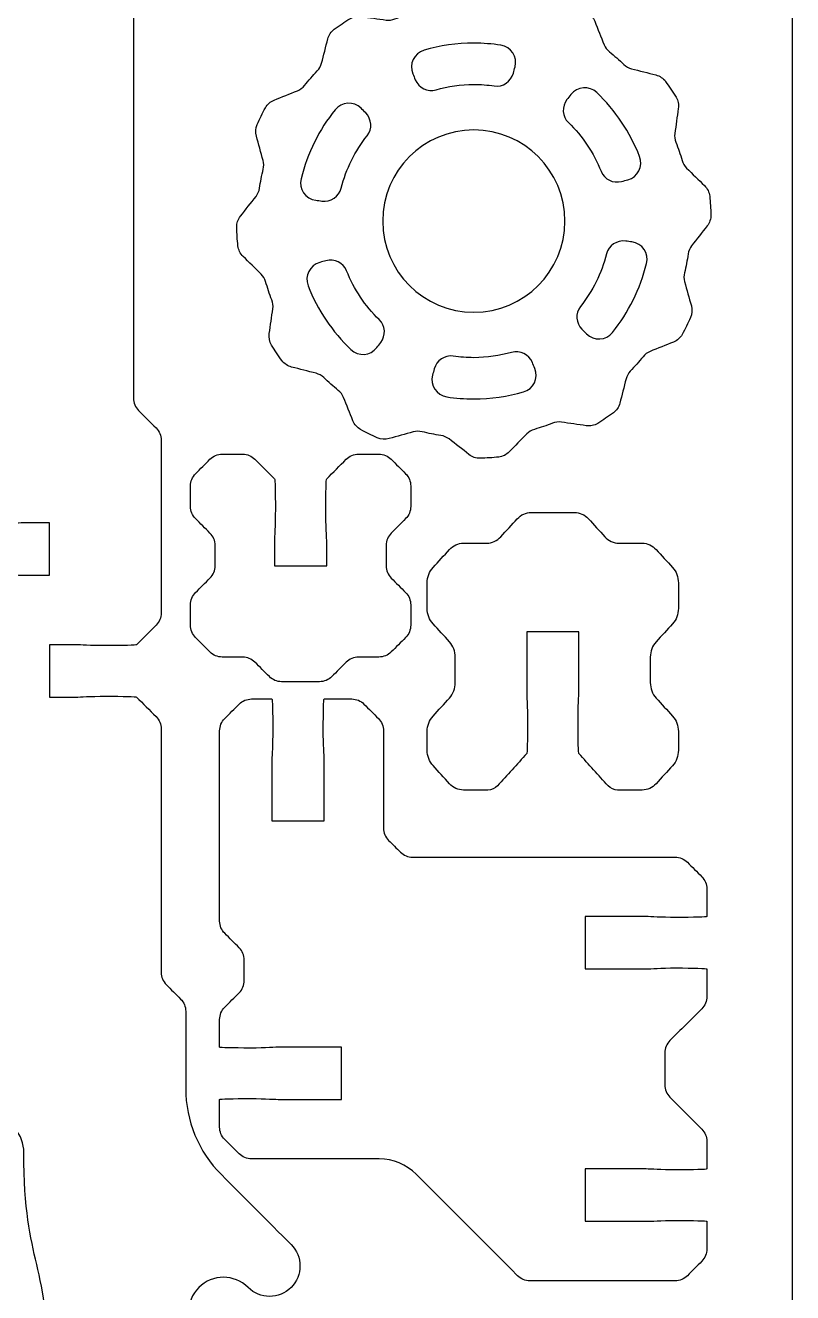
# Model space of a CAD drawing. Extents: x 0 to 265, y 230 to 450.
# Drawn here: x 220.9 to 265, y 284.6 to 357.4 of the extents above; entities that cross this region are included whole.
import ezdxf

# ---------------------------------------------------------------- set-up
doc = ezdxf.new("R2010")
doc.units = 0
doc.header["$MEASUREMENT"] = 0
doc.layers.add('DEFAULT', color=18, linetype='CONTINUOUS')

msp = doc.modelspace()

# ---------------------------------------------------------------- linework, layer by layer
at = {"layer": 'DEFAULT', "color": 1}
for points, knots in [([(253, 230), (217.667, 230), (182.333, 230), (147, 230), (140.373, 230), (135, 235.372), (135, 242), (135, 307.333), (135, 372.667), (135, 438), (135, 444.628), (140.373, 450), (147, 450), (182.333, 450), (217.667, 450), (253, 450), (259.627, 450), (265, 444.628), (265, 438), (265, 372.667), (265, 307.333), (265, 242), (265, 235.372), (259.627, 230), (253, 230)], [0, 0, 0, 0, 300.472, 300.472, 300.472, 301.472, 301.472, 301.472, 857.062, 857.062, 857.062, 858.062, 858.062, 858.062, 1158.534, 1158.534, 1158.534, 1159.534, 1159.534, 1159.534, 1715.124, 1715.124, 1715.124, 1716.124, 1716.124, 1716.124, 1716.124]), ([(223.724, 368.211), (223.723, 373.499), (223.722, 378.788), (223.721, 384.076), (223.721, 384.341), (223.616, 384.595), (223.428, 384.783), (223.054, 385.157), (222.68, 385.531), (222.306, 385.905), (222.306, 385.936), (221.523, 385.954), (220.56, 385.95), (219.594, 385.954), (219.146, 385.905), (218.807, 385.905), (218.308, 385.905), (217.81, 385.905), (217.311, 385.905), (217.31, 386.905), (217.309, 387.906), (217.308, 388.907), (217.808, 388.907), (218.309, 388.907), (218.81, 388.907), (219.146, 388.907), (219.594, 388.857), (220.56, 388.854), (221.52, 388.857), (222.299, 388.879), (222.31, 388.907), (222.31, 391.909), (234.216, 402.365), (234.216, 408.729), (234.216, 408.754), (233.433, 408.779), (232.463, 408.779), (231.496, 408.779), (231.048, 408.729), (230.717, 408.729), (229.549, 408.729), (228.381, 408.729), (227.214, 408.729), (227.214, 409.73), (227.214, 410.731), (227.214, 411.731), (228.38, 411.731), (229.547, 411.731), (230.713, 411.731), (231.048, 411.731), (231.496, 411.682), (232.463, 411.682), (233.429, 411.682), (234.209, 411.7), (234.216, 411.731), (234.216, 413.23), (234.216, 414.728), (234.216, 416.226), (234.216, 416.258), (233.433, 416.275), (232.466, 416.279), (231.496, 416.279), (231.048, 416.229), (230.713, 416.229), (229.547, 416.229), (228.38, 416.229), (227.214, 416.229), (227.215, 417.23), (227.216, 418.231), (227.217, 419.232), (228.382, 419.232), (229.548, 419.232), (230.713, 419.232), (231.052, 419.232), (231.496, 419.182), (232.463, 419.179), (233.426, 419.182), (234.206, 419.203), (234.213, 419.232), (234.213, 420.197), (234.213, 421.162), (234.213, 422.128), (234.213, 422.396), (234.107, 422.65), (233.92, 422.837), (233.884, 422.873), (233.849, 422.908), (233.813, 422.944), (233.626, 423.131), (233.373, 423.236), (233.108, 423.236), (229.179, 423.236), (225.249, 423.236), (221.319, 423.236), (221.052, 423.236), (220.797, 423.13), (220.608, 422.941), (220.573, 422.907), (220.539, 422.872), (220.504, 422.837), (220.316, 422.649), (220.21, 422.396), (220.211, 422.131), (220.214, 420.228), (220.214, 412.377), (220.211, 411.728), (220.214, 405.942), (210.693, 396.234), (210.693, 387.404), (210.693, 381.324), (210.693, 375.245), (210.693, 369.165), (210.693, 366.603), (211.644, 364.096), (213.473, 362.302), (215.009, 360.794), (215.879, 358.734), (215.878, 356.582), (215.877, 347.939), (215.876, 339.297), (215.875, 330.654), (215.875, 330.389), (215.981, 330.134), (216.168, 329.947), (216.542, 329.573), (216.916, 329.199), (217.29, 328.825), (217.29, 328.8), (218.077, 328.772), (219.04, 328.772), (220.006, 328.772), (220.458, 328.829), (220.793, 328.822), (221.292, 328.822), (221.79, 328.822), (222.289, 328.822), (222.289, 327.822), (222.289, 326.823), (222.289, 325.823), (221.79, 325.823), (221.292, 325.823), (220.793, 325.823), (220.454, 325.827), (220.01, 325.872), (219.04, 325.872), (218.077, 325.872), (217.3, 325.851), (217.293, 325.823), (216.919, 325.449), (216.546, 325.075), (216.172, 324.701), (215.984, 324.514), (215.879, 324.26), (215.879, 323.994), (215.878, 320.687), (215.876, 317.381), (215.875, 314.074), (215.875, 313.808), (215.981, 313.554), (216.168, 313.366), (216.445, 313.09), (216.721, 312.814), (216.997, 312.537), (217.185, 312.35), (217.29, 312.096), (217.29, 311.83), (217.29, 310.968), (217.29, 310.105), (217.29, 309.242), (217.29, 300.896), (213.321, 299.054), (213.318, 292.729), (213.318, 290.252), (214.933, 288.009), (217.226, 287.466), (218.038, 287.271), (218.877, 287.779), (219.174, 288.591), (219.509, 289.505), (219.04, 290.521), (218.126, 290.856), (217.364, 291.134), (216.817, 291.868), (216.817, 292.729), (216.817, 293.918), (217.856, 294.866), (219.076, 294.713), (220.084, 294.586), (220.816, 293.676), (220.818, 292.659), (220.828, 285.989), (222.285, 286.671), (222.285, 279.242), (222.285, 278.879), (222.285, 278.516), (222.285, 278.152), (222.285, 277.355), (221.971, 276.593), (221.407, 276.032), (220.16, 274.784), (218.914, 273.537), (217.667, 272.289), (217.48, 272.102), (217.375, 271.848), (217.375, 271.58), (217.375, 271.531), (217.375, 271.481), (217.375, 271.432), (217.375, 271.168), (217.48, 270.914), (217.666, 270.727), (218.35, 270.044), (219.033, 269.36), (219.717, 268.677), (219.763, 268.677), (220.32, 269.206), (220.991, 269.869), (221.671, 270.557), (221.957, 270.906), (222.19, 271.142), (222.544, 271.496), (222.898, 271.85), (223.252, 272.204), (223.96, 271.496), (224.668, 270.789), (225.376, 270.081), (225.022, 269.728), (224.668, 269.375), (224.314, 269.022), (224.077, 268.782), (223.725, 268.5), (223.044, 267.816), (222.377, 267.153), (221.844, 266.588), (221.844, 266.546), (222.362, 266.028), (222.879, 265.511), (223.396, 264.994), (223.584, 264.806), (223.838, 264.701), (224.103, 264.701), (224.154, 264.701), (224.204, 264.701), (224.254, 264.701), (224.518, 264.701), (224.772, 264.806), (224.959, 264.993), (226.817, 266.852), (228.675, 268.712), (230.533, 270.571), (231.655, 271.696), (232.286, 273.22), (232.286, 274.811), (232.286, 275.288), (232.286, 275.764), (232.286, 276.24), (232.216, 276.268), (231.461, 276.29), (230.537, 276.29), (229.57, 276.29), (229.122, 276.237), (228.787, 276.24), (228.287, 276.24), (227.787, 276.24), (227.288, 276.24), (227.289, 277.24), (227.29, 278.239), (227.291, 279.239), (227.79, 279.24), (228.288, 279.241), (228.787, 279.242), (229.122, 279.239), (229.57, 279.193), (230.537, 279.193), (231.503, 279.193), (232.279, 279.211), (232.286, 279.242), (232.286, 280.812), (231.616, 281.338), (230.872, 282.082), (230.096, 282.865), (230.092, 284.128), (230.872, 284.908), (231.651, 285.695), (232.918, 285.695), (233.701, 284.911), (234.386, 284.227), (235.493, 284.231), (236.174, 284.908), (236.858, 285.596), (236.858, 286.7), (236.174, 287.384), (234.839, 288.72), (233.504, 290.056), (232.169, 291.392), (230.857, 292.704), (230.12, 294.484), (230.12, 296.34), (230.12, 297.817), (230.12, 299.294), (230.12, 300.771), (230.12, 301.036), (230.015, 301.291), (229.828, 301.478), (229.551, 301.754), (229.275, 302.031), (228.999, 302.307), (228.811, 302.494), (228.706, 302.749), (228.706, 303.014), (228.706, 307.674), (228.706, 312.335), (228.706, 316.995), (228.706, 317.26), (228.6, 317.515), (228.413, 317.702), (228.039, 318.076), (227.665, 318.45), (227.291, 318.824), (227.291, 318.849), (226.508, 318.873), (225.538, 318.873), (224.571, 318.873), (224.123, 318.82), (223.792, 318.82), (223.291, 318.822), (222.79, 318.823), (222.289, 318.824), (222.29, 319.825), (222.291, 320.825), (222.292, 321.826), (222.791, 321.826), (223.289, 321.826), (223.788, 321.826), (224.123, 321.823), (224.571, 321.777), (225.538, 321.777), (226.504, 321.777), (227.284, 321.794), (227.291, 321.826), (227.665, 322.2), (228.039, 322.574), (228.413, 322.948), (228.6, 323.135), (228.706, 323.39), (228.706, 323.655), (228.706, 326.962), (228.706, 330.268), (228.706, 333.575), (228.706, 333.84), (228.6, 334.095), (228.413, 334.282), (228.08, 334.615), (227.747, 334.948), (227.415, 335.28), (227.227, 335.468), (227.122, 335.722), (227.122, 335.987), (227.122, 343.965), (227.122, 351.942), (227.122, 359.92), (227.122, 361.473), (226.554, 362.998), (225.448, 364.089), (224.345, 365.177), (223.725, 366.662), (223.724, 368.211)], [0, 0, 0, 0, 44.971001, 44.971001, 44.971001, 45.971001, 45.971001, 45.971001, 50.4682, 50.4682, 50.4682, 51.4682, 51.4682, 51.4682, 52.4682, 52.4682, 52.4682, 56.7082, 56.7082, 56.7082, 65.218206, 65.218206, 65.218206, 69.478206, 69.478206, 69.478206, 70.478206, 70.478206, 70.478206, 71.478206, 71.478206, 71.478206, 72.478206, 72.478206, 72.478206, 73.478206, 73.478206, 73.478206, 74.478206, 74.478206, 74.478206, 84.408206, 84.408206, 84.408206, 92.918206, 92.918206, 92.918206, 102.838206, 102.838206, 102.838206, 103.838206, 103.838206, 103.838206, 104.838206, 104.838206, 104.838206, 117.578206, 117.578206, 117.578206, 118.578206, 118.578206, 118.578206, 119.578206, 119.578206, 119.578206, 129.498206, 129.498206, 129.498206, 138.008212, 138.008212, 138.008212, 147.918212, 147.918212, 147.918212, 148.918212, 148.918212, 148.918212, 149.918212, 149.918212, 149.918212, 158.128212, 158.128212, 158.128212, 159.128212, 159.128212, 159.128212, 159.556718, 159.556718, 159.556718, 160.556718, 160.556718, 160.556718, 193.976718, 193.976718, 193.976718, 194.976718, 194.976718, 194.976718, 195.395326, 195.395326, 195.395326, 196.395326, 196.395326, 196.395326, 197.395326, 197.395326, 197.395326, 198.395326, 198.395326, 198.395326, 250.096326, 250.096326, 250.096326, 251.096326, 251.096326, 251.096326, 252.096326, 252.096326, 252.096326, 325.592326, 325.592326, 325.592326, 326.592326, 326.592326, 326.592326, 331.089525, 331.089525, 331.089525, 332.089525, 332.089525, 332.089525, 333.089525, 333.089525, 333.089525, 337.329525, 337.329525, 337.329525, 345.829525, 345.829525, 345.829525, 350.069525, 350.069525, 350.069525, 351.069525, 351.069525, 351.069525, 352.069525, 352.069525, 352.069525, 356.566725, 356.566725, 356.566725, 357.566725, 357.566725, 357.566725, 385.687726, 385.687726, 385.687726, 386.687726, 386.687726, 386.687726, 390.010421, 390.010421, 390.010421, 391.010421, 391.010421, 391.010421, 398.346421, 398.346421, 398.346421, 399.356421, 399.356421, 399.356421, 400.356421, 400.356421, 400.356421, 401.356421, 401.356421, 401.356421, 402.356421, 402.356421, 402.356421, 403.356421, 403.356421, 403.356421, 404.356421, 404.356421, 404.356421, 405.356421, 405.356421, 405.356421, 406.356421, 406.356421, 406.356421, 409.446421, 409.446421, 409.446421, 410.446421, 410.446421, 410.446421, 425.444158, 425.444158, 425.444158, 426.444158, 426.444158, 426.444158, 426.864158, 426.864158, 426.864158, 427.864158, 427.864158, 427.864158, 436.084981, 436.084981, 436.084981, 437.084981, 437.084981, 437.084981, 438.084981, 438.084981, 438.084981, 442.341764, 442.341764, 442.341764, 450.85533, 450.85533, 450.85533, 455.105047, 455.105047, 455.105047, 456.105047, 456.105047, 456.105047, 457.105047, 457.105047, 457.105047, 463.327587, 463.327587, 463.327587, 464.327587, 464.327587, 464.327587, 464.753587, 464.753587, 464.753587, 465.753587, 465.753587, 465.753587, 488.108062, 488.108062, 488.108062, 489.108062, 489.108062, 489.108062, 493.158062, 493.158062, 493.158062, 494.158062, 494.158062, 494.158062, 495.158062, 495.158062, 495.158062, 499.408062, 499.408062, 499.408062, 507.908068, 507.908068, 507.908068, 512.148079, 512.148079, 512.148079, 513.148079, 513.148079, 513.148079, 514.148079, 514.148079, 514.148079, 515.148079, 515.148079, 515.148079, 516.148079, 516.148079, 516.148079, 517.148079, 517.148079, 517.148079, 518.148079, 518.148079, 518.148079, 519.148079, 519.148079, 519.148079, 535.207182, 535.207182, 535.207182, 536.207182, 536.207182, 536.207182, 548.767182, 548.767182, 548.767182, 549.767182, 549.767182, 549.767182, 553.090584, 553.090584, 553.090584, 554.090584, 554.090584, 554.090584, 593.722584, 593.722584, 593.722584, 594.722584, 594.722584, 594.722584, 599.219783, 599.219783, 599.219783, 600.219783, 600.219783, 600.219783, 601.219783, 601.219783, 601.219783, 605.479795, 605.479795, 605.479795, 613.989801, 613.989801, 613.989801, 618.229801, 618.229801, 618.229801, 619.229801, 619.229801, 619.229801, 620.229801, 620.229801, 620.229801, 624.725586, 624.725586, 624.725586, 625.725586, 625.725586, 625.725586, 653.843586, 653.843586, 653.843586, 654.843586, 654.843586, 654.843586, 658.845103, 658.845103, 658.845103, 659.845103, 659.845103, 659.845103, 727.686103, 727.686103, 727.686103, 728.686103, 728.686103, 728.686103, 729.686103, 729.686103, 729.686103, 729.686103]), ([(259.194, 344.747), (259.491, 345.125), (259.788, 345.503), (260.085, 345.882), (260.228, 346.064), (260.307, 346.29), (260.301, 346.522), (260.292, 346.883), (260.269, 347.241), (260.232, 347.593), (260.208, 347.824), (260.099, 348.037), (259.934, 348.198), (259.59, 348.534), (259.247, 348.869), (258.903, 349.204), (258.78, 349.324), (258.692, 349.476), (258.644, 349.641), (258.541, 349.997), (258.422, 350.347), (258.287, 350.69), (258.225, 350.85), (258.202, 351.022), (258.226, 351.192), (258.294, 351.67), (258.361, 352.148), (258.429, 352.625), (258.461, 352.854), (258.417, 353.089), (258.296, 353.286), (258.108, 353.592), (257.909, 353.891), (257.699, 354.18), (257.562, 354.368), (257.361, 354.499), (257.136, 354.556), (256.671, 354.674), (256.207, 354.793), (255.742, 354.911), (255.575, 354.953), (255.424, 355.04), (255.299, 355.159), (255.033, 355.414), (254.756, 355.656), (254.469, 355.886), (254.335, 355.994), (254.229, 356.132), (254.166, 356.29), (253.984, 356.741), (253.803, 357.191), (253.622, 357.641), (253.537, 357.852), (253.384, 358.031), (253.185, 358.141), (252.871, 358.312), (252.55, 358.47), (252.222, 358.617), (252.013, 358.71), (251.775, 358.723), (251.554, 358.661), (251.09, 358.532), (250.626, 358.402), (250.163, 358.272), (249.995, 358.225), (249.819, 358.225), (249.649, 358.267), (249.295, 358.354), (248.931, 358.425), (248.565, 358.48), (248.392, 358.506), (248.229, 358.574), (248.091, 358.683), (247.714, 358.979), (247.337, 359.276), (246.96, 359.573), (246.778, 359.716), (246.551, 359.796), (246.319, 359.79), (245.96, 359.781), (245.603, 359.757), (245.251, 359.72), (245.021, 359.696), (244.809, 359.588), (244.647, 359.423), (244.309, 359.078), (243.972, 358.733), (243.634, 358.388), (243.514, 358.265), (243.362, 358.178), (243.197, 358.13), (242.839, 358.026), (242.489, 357.907), (242.146, 357.773), (241.985, 357.71), (241.812, 357.687), (241.641, 357.712), (241.165, 357.78), (240.689, 357.849), (240.213, 357.917), (239.986, 357.949), (239.754, 357.906), (239.558, 357.787), (239.25, 357.599), (238.949, 357.397), (238.659, 357.184), (238.475, 357.049), (238.347, 356.852), (238.29, 356.631), (238.171, 356.165), (238.051, 355.698), (237.932, 355.232), (237.889, 355.064), (237.801, 354.912), (237.681, 354.786), (237.426, 354.52), (237.181, 354.242), (236.95, 353.954), (236.841, 353.818), (236.701, 353.71), (236.539, 353.646), (236.093, 353.467), (235.647, 353.288), (235.201, 353.11), (234.99, 353.025), (234.81, 352.872), (234.701, 352.673), (234.528, 352.358), (234.368, 352.036), (234.222, 351.706), (234.13, 351.497), (234.118, 351.261), (234.179, 351.041), (234.31, 350.575), (234.44, 350.11), (234.571, 349.644), (234.617, 349.478), (234.617, 349.305), (234.576, 349.137), (234.488, 348.78), (234.416, 348.415), (234.361, 348.047), (234.335, 347.876), (234.268, 347.715), (234.161, 347.579), (233.864, 347.201), (233.566, 346.823), (233.269, 346.445), (233.125, 346.263), (233.046, 346.036), (233.052, 345.804), (233.061, 345.445), (233.084, 345.089), (233.121, 344.736), (233.145, 344.506), (233.254, 344.293), (233.42, 344.131), (233.764, 343.795), (234.108, 343.459), (234.453, 343.123), (234.577, 343.002), (234.664, 342.85), (234.712, 342.684), (234.815, 342.326), (234.935, 341.974), (235.069, 341.63), (235.132, 341.469), (235.154, 341.297), (235.13, 341.127), (235.061, 340.65), (234.993, 340.174), (234.925, 339.697), (234.892, 339.471), (234.935, 339.238), (235.054, 339.043), (235.241, 338.736), (235.44, 338.439), (235.65, 338.15), (235.785, 337.965), (235.984, 337.835), (236.206, 337.778), (236.675, 337.658), (237.143, 337.539), (237.611, 337.419), (237.778, 337.377), (237.929, 337.29), (238.054, 337.17), (238.32, 336.915), (238.598, 336.672), (238.886, 336.441), (239.021, 336.333), (239.127, 336.194), (239.192, 336.034), (239.371, 335.586), (239.55, 335.139), (239.73, 334.691), (239.816, 334.476), (239.971, 334.295), (240.174, 334.184), (240.486, 334.015), (240.804, 333.856), (241.131, 333.711), (241.343, 333.616), (241.583, 333.603), (241.806, 333.666), (242.27, 333.796), (242.734, 333.926), (243.198, 334.056), (243.364, 334.102), (243.537, 334.102), (243.704, 334.061), (244.061, 333.974), (244.422, 333.904), (244.79, 333.849), (244.961, 333.823), (245.124, 333.756), (245.26, 333.649), (245.639, 333.352), (246.018, 333.054), (246.397, 332.757), (246.579, 332.614), (246.806, 332.534), (247.037, 332.54), (247.396, 332.549), (247.753, 332.572), (248.105, 332.609), (248.335, 332.634), (248.548, 332.742), (248.71, 332.908), (249.045, 333.251), (249.38, 333.595), (249.715, 333.938), (249.838, 334.064), (249.993, 334.152), (250.162, 334.201), (250.514, 334.302), (250.859, 334.419), (251.197, 334.552), (251.36, 334.616), (251.536, 334.639), (251.708, 334.614), (252.185, 334.546), (252.662, 334.478), (253.139, 334.41), (253.366, 334.377), (253.6, 334.421), (253.796, 334.541), (254.105, 334.73), (254.405, 334.931), (254.697, 335.145), (254.881, 335.28), (255.01, 335.479), (255.066, 335.7), (255.185, 336.167), (255.304, 336.633), (255.423, 337.1), (255.465, 337.267), (255.552, 337.418), (255.671, 337.542), (255.926, 337.809), (256.169, 338.087), (256.401, 338.374), (256.509, 338.507), (256.646, 338.612), (256.804, 338.675), (257.254, 338.856), (257.703, 339.036), (258.152, 339.216), (258.364, 339.301), (258.543, 339.454), (258.652, 339.654), (258.825, 339.969), (258.985, 340.292), (259.132, 340.623), (259.226, 340.833), (259.239, 341.07), (259.177, 341.291), (259.047, 341.755), (258.917, 342.219), (258.787, 342.683), (258.74, 342.851), (258.74, 343.027), (258.782, 343.196), (258.868, 343.549), (258.938, 343.909), (258.992, 344.273), (259.018, 344.445), (259.086, 344.609), (259.194, 344.747)], [0, 0, 0, 0, 4.090204, 4.090204, 4.090204, 5.090204, 5.090204, 5.090204, 6.090204, 6.090204, 6.090204, 7.090204, 7.090204, 7.090204, 11.171208, 11.171208, 11.171208, 12.171208, 12.171208, 12.171208, 13.171208, 13.171208, 13.171208, 14.171208, 14.171208, 14.171208, 18.273704, 18.273704, 18.273704, 19.273704, 19.273704, 19.273704, 20.273704, 20.273704, 20.273704, 21.273704, 21.273704, 21.273704, 25.352704, 25.352704, 25.352704, 26.352704, 26.352704, 26.352704, 27.352704, 27.352704, 27.352704, 28.352704, 28.352704, 28.352704, 32.480164, 32.480164, 32.480164, 33.480164, 33.480164, 33.480164, 34.480164, 34.480164, 34.480164, 35.480164, 35.480164, 35.480164, 39.574802, 39.574802, 39.574802, 40.574802, 40.574802, 40.574802, 41.574802, 41.574802, 41.574802, 42.574802, 42.574802, 42.574802, 46.655908, 46.655908, 46.655908, 47.655908, 47.655908, 47.655908, 48.655908, 48.655908, 48.655908, 49.655908, 49.655908, 49.655908, 53.759491, 53.759491, 53.759491, 54.759491, 54.759491, 54.759491, 55.759491, 55.759491, 55.759491, 56.759491, 56.759491, 56.759491, 60.850105, 60.850105, 60.850105, 61.850105, 61.850105, 61.850105, 62.850105, 62.850105, 62.850105, 63.850105, 63.850105, 63.850105, 67.942238, 67.942238, 67.942238, 68.942238, 68.942238, 68.942238, 69.942238, 69.942238, 69.942238, 70.942238, 70.942238, 70.942238, 75.028093, 75.028093, 75.028093, 76.028093, 76.028093, 76.028093, 77.028093, 77.028093, 77.028093, 78.028093, 78.028093, 78.028093, 82.14072, 82.14072, 82.14072, 83.14072, 83.14072, 83.14072, 84.14072, 84.14072, 84.14072, 85.14072, 85.14072, 85.14072, 89.230419, 89.230419, 89.230419, 90.230419, 90.230419, 90.230419, 91.230419, 91.230419, 91.230419, 92.230419, 92.230419, 92.230419, 96.322038, 96.322038, 96.322038, 97.322038, 97.322038, 97.322038, 98.322038, 98.322038, 98.322038, 99.322038, 99.322038, 99.322038, 103.41449, 103.41449, 103.41449, 104.41449, 104.41449, 104.41449, 105.41449, 105.41449, 105.41449, 106.41449, 106.41449, 106.41449, 110.525278, 110.525278, 110.525278, 111.525278, 111.525278, 111.525278, 112.525278, 112.525278, 112.525278, 113.525278, 113.525278, 113.525278, 117.62766, 117.62766, 117.62766, 118.62766, 118.62766, 118.62766, 119.62766, 119.62766, 119.62766, 120.62766, 120.62766, 120.62766, 124.725727, 124.725727, 124.725727, 125.725727, 125.725727, 125.725727, 126.725727, 126.725727, 126.725727, 127.725727, 127.725727, 127.725727, 131.824524, 131.824524, 131.824524, 132.824524, 132.824524, 132.824524, 133.824524, 133.824524, 133.824524, 134.824524, 134.824524, 134.824524, 138.90483, 138.90483, 138.90483, 139.90483, 139.90483, 139.90483, 140.90483, 140.90483, 140.90483, 141.90483, 141.90483, 141.90483, 146.0011, 146.0011, 146.0011, 147.0011, 147.0011, 147.0011, 148.0011, 148.0011, 148.0011, 149.0011, 149.0011, 149.0011, 153.095623, 153.095623, 153.095623, 154.095623, 154.095623, 154.095623, 155.095623, 155.095623, 155.095623, 156.095623, 156.095623, 156.095623, 160.212677, 160.212677, 160.212677, 161.212677, 161.212677, 161.212677, 162.212677, 162.212677, 162.212677, 163.212677, 163.212677, 163.212677, 167.310474, 167.310474, 167.310474, 168.310474, 168.310474, 168.310474, 169.310474, 169.310474, 169.310474, 170.310474, 170.310474, 170.310474, 170.310474]), ([(248.234, 356.265), (248.822, 356.175), (249.201, 355.591), (249.047, 355.016), (249.015, 354.896), (248.983, 354.776), (248.95, 354.656), (248.821, 354.172), (248.351, 353.851), (247.855, 353.925), (247.471, 353.983), (247.078, 354.012), (246.678, 354.012), (245.924, 354.012), (245.195, 353.907), (244.505, 353.707), (244.019, 353.566), (243.505, 353.817), (243.312, 354.285), (243.264, 354.4), (243.217, 354.515), (243.169, 354.63), (242.94, 355.184), (243.247, 355.809), (243.822, 355.977), (244.729, 356.242), (245.687, 356.383), (246.678, 356.383), (247.207, 356.383), (247.727, 356.343), (248.234, 356.265)], [1, 1, 1, 1, 2, 2, 2, 3.054936, 3.054936, 3.054936, 4.054936, 4.054936, 4.054936, 5.054936, 5.054936, 5.054936, 6.054936, 6.054936, 6.054936, 7.054936, 7.054936, 7.054936, 8.112171, 8.112171, 8.112171, 9.112171, 9.112171, 9.112171, 10.112171, 10.112171, 10.112171, 11.112171, 11.112171, 11.112171, 11.112171]), ([(253.746, 353.543), (254.811, 352.523), (255.655, 351.274), (256.2, 349.874), (256.418, 349.316), (256.107, 348.691), (255.528, 348.536), (255.41, 348.504), (255.291, 348.472), (255.172, 348.441), (254.688, 348.311), (254.169, 348.553), (253.987, 349.021), (253.571, 350.089), (252.926, 351.044), (252.112, 351.825), (251.751, 352.171), (251.724, 352.741), (252.029, 353.138), (252.104, 353.236), (252.179, 353.334), (252.255, 353.432), (252.619, 353.906), (253.314, 353.956), (253.746, 353.543)], [1, 1, 1, 1, 2, 2, 2, 3, 3, 3, 4.0445, 4.0445, 4.0445, 5.0445, 5.0445, 5.0445, 6.0445, 6.0445, 6.0445, 7.0445, 7.0445, 7.0445, 8.095764, 8.095764, 8.095764, 9.095764, 9.095764, 9.095764, 9.095764]), ([(240.2, 352.641), (240.288, 352.554), (240.375, 352.466), (240.463, 352.379), (240.817, 352.025), (240.863, 351.457), (240.55, 351.066), (239.851, 350.194), (239.335, 349.17), (239.058, 348.052), (238.937, 347.559), (238.448, 347.248), (237.945, 347.314), (237.828, 347.329), (237.711, 347.344), (237.594, 347.36), (236.999, 347.438), (236.61, 348.017), (236.752, 348.599), (237.111, 350.069), (237.788, 351.414), (238.708, 352.558), (239.083, 353.023), (239.778, 353.064), (240.2, 352.641)], [1, 1, 1, 1, 2.051468, 2.051468, 2.051468, 3.051468, 3.051468, 3.051468, 4.051468, 4.051468, 4.051468, 5.051468, 5.051468, 5.051468, 6.055916, 6.055916, 6.055916, 7.055916, 7.055916, 7.055916, 8.055916, 8.055916, 8.055916, 9.055916, 9.055916, 9.055916, 9.055916]), ([(251.91, 346.163), (251.91, 343.274), (249.567, 340.928), (246.678, 340.928), (243.786, 340.928), (241.443, 343.274), (241.443, 346.163), (241.443, 349.056), (243.786, 351.398), (246.678, 351.398), (249.567, 351.398), (251.91, 349.056), (251.91, 346.163)], [1, 1, 1, 1, 2, 2, 2, 3, 3, 3, 4, 4, 4, 5, 5, 5, 5]), ([(255.408, 345.014), (255.526, 344.999), (255.644, 344.983), (255.762, 344.968), (256.355, 344.889), (256.744, 344.311), (256.602, 343.729), (256.243, 342.258), (255.566, 340.912), (254.648, 339.768), (254.274, 339.303), (253.579, 339.262), (253.156, 339.684), (253.068, 339.772), (252.98, 339.86), (252.892, 339.948), (252.537, 340.301), (252.491, 340.87), (252.804, 341.261), (253.502, 342.134), (254.018, 343.159), (254.295, 344.278), (254.416, 344.77), (254.905, 345.081), (255.408, 345.014)], [0, 0, 0, 0, 1.011649, 1.011649, 1.011649, 2.011649, 2.011649, 2.011649, 3.011649, 3.011649, 3.011649, 4.011649, 4.011649, 4.011649, 5.070188, 5.070188, 5.070188, 6.070188, 6.070188, 6.070188, 7.070188, 7.070188, 7.070188, 8.070188, 8.070188, 8.070188, 8.070188]), ([(239.611, 338.786), (238.544, 339.805), (237.699, 341.054), (237.155, 342.453), (236.938, 343.011), (237.248, 343.635), (237.827, 343.791), (237.945, 343.822), (238.063, 343.854), (238.181, 343.886), (238.666, 344.015), (239.185, 343.773), (239.368, 343.306), (239.785, 342.239), (240.431, 341.286), (241.244, 340.505), (241.605, 340.159), (241.632, 339.589), (241.328, 339.192), (241.253, 339.094), (241.177, 338.996), (241.102, 338.897), (240.738, 338.423), (240.043, 338.373), (239.611, 338.786)], [1, 1, 1, 1, 2, 2, 2, 3, 3, 3, 4.038446, 4.038446, 4.038446, 5.038446, 5.038446, 5.038446, 6.038446, 6.038446, 6.038446, 7.038446, 7.038446, 7.038446, 8.092514, 8.092514, 8.092514, 9.092514, 9.092514, 9.092514, 9.092514]), ([(245.12, 336.065), (244.531, 336.155), (244.152, 336.739), (244.307, 337.314), (244.338, 337.434), (244.37, 337.553), (244.402, 337.672), (244.532, 338.156), (245.001, 338.478), (245.497, 338.404), (245.882, 338.346), (246.277, 338.317), (246.678, 338.317), (247.43, 338.317), (248.159, 338.424), (248.848, 338.622), (249.335, 338.762), (249.847, 338.51), (250.041, 338.043), (250.088, 337.927), (250.136, 337.812), (250.183, 337.696), (250.413, 337.142), (250.104, 336.515), (249.528, 336.348), (248.623, 336.087), (247.666, 335.947), (246.678, 335.947), (246.149, 335.947), (245.628, 335.987), (245.12, 336.065)], [1, 1, 1, 1, 2, 2, 2, 3.050813, 3.050813, 3.050813, 4.050813, 4.050813, 4.050813, 5.050813, 5.050813, 5.050813, 6.050813, 6.050813, 6.050813, 7.050813, 7.050813, 7.050813, 8.113051, 8.113051, 8.113051, 9.113051, 9.113051, 9.113051, 10.113051, 10.113051, 10.113051, 11.113051, 11.113051, 11.113051, 11.113051]), ([(241.637, 326.363), (241.637, 326.754), (241.637, 327.144), (241.637, 327.535), (241.637, 327.8), (241.742, 328.054), (241.929, 328.242), (242.206, 328.518), (242.482, 328.795), (242.758, 329.071), (242.946, 329.258), (243.051, 329.513), (243.051, 329.778), (243.051, 330.167), (243.051, 330.557), (243.051, 330.946), (243.051, 331.211), (242.946, 331.466), (242.758, 331.653), (242.482, 331.93), (242.206, 332.206), (241.929, 332.482), (241.742, 332.67), (241.488, 332.775), (241.222, 332.775), (240.832, 332.775), (240.441, 332.775), (240.05, 332.775), (239.785, 332.775), (239.531, 332.67), (239.343, 332.482), (238.97, 332.108), (238.596, 331.734), (238.222, 331.361), (238.184, 331.323), (238.172, 330.577), (238.172, 329.611), (238.172, 328.644), (238.222, 327.953), (238.222, 327.861), (238.222, 327.361), (238.222, 326.862), (238.222, 326.362), (237.221, 326.362), (236.22, 326.362), (235.22, 326.362), (235.22, 326.862), (235.22, 327.361), (235.22, 327.861), (235.22, 327.953), (235.272, 328.644), (235.272, 329.611), (235.272, 330.577), (235.257, 331.323), (235.22, 331.361), (234.846, 331.734), (234.472, 332.108), (234.098, 332.482), (233.91, 332.67), (233.656, 332.775), (233.391, 332.775), (233.001, 332.775), (232.612, 332.775), (232.222, 332.775), (231.957, 332.775), (231.703, 332.67), (231.515, 332.482), (231.239, 332.206), (230.963, 331.93), (230.686, 331.653), (230.499, 331.466), (230.394, 331.211), (230.394, 330.946), (230.394, 330.557), (230.394, 330.167), (230.394, 329.778), (230.394, 329.513), (230.499, 329.258), (230.686, 329.071), (230.963, 328.795), (231.239, 328.518), (231.515, 328.242), (231.703, 328.054), (231.808, 327.8), (231.808, 327.535), (231.808, 327.144), (231.808, 326.754), (231.808, 326.363), (231.808, 326.098), (231.703, 325.844), (231.515, 325.656), (231.239, 325.38), (230.963, 325.104), (230.686, 324.827), (230.499, 324.64), (230.394, 324.385), (230.394, 324.12), (230.394, 323.73), (230.394, 323.339), (230.394, 322.948), (230.394, 322.683), (230.499, 322.429), (230.686, 322.241), (230.963, 321.965), (231.239, 321.689), (231.515, 321.412), (231.703, 321.225), (231.957, 321.12), (232.222, 321.12), (232.612, 321.12), (233.001, 321.12), (233.391, 321.12), (233.656, 321.12), (233.91, 321.014), (234.098, 320.827), (234.374, 320.55), (234.65, 320.274), (234.927, 319.998), (235.114, 319.81), (235.368, 319.705), (235.634, 319.705), (236.358, 319.705), (237.083, 319.705), (237.807, 319.705), (238.073, 319.705), (238.327, 319.81), (238.514, 319.998), (238.791, 320.274), (239.067, 320.55), (239.343, 320.827), (239.531, 321.014), (239.785, 321.12), (240.05, 321.12), (240.441, 321.12), (240.832, 321.12), (241.222, 321.12), (241.488, 321.12), (241.742, 321.225), (241.929, 321.412), (242.206, 321.689), (242.482, 321.965), (242.758, 322.241), (242.946, 322.429), (243.051, 322.683), (243.051, 322.948), (243.051, 323.339), (243.051, 323.73), (243.051, 324.12), (243.051, 324.385), (242.946, 324.64), (242.758, 324.827), (242.482, 325.104), (242.206, 325.38), (241.929, 325.656), (241.742, 325.844), (241.637, 326.098), (241.637, 326.363)], [1, 1, 1, 1, 4.322, 4.322, 4.322, 5.322, 5.322, 5.322, 8.644695, 8.644695, 8.644695, 9.644695, 9.644695, 9.644695, 12.955695, 12.955695, 12.955695, 13.955695, 13.955695, 13.955695, 17.27839, 17.27839, 17.27839, 18.27839, 18.27839, 18.27839, 21.60039, 21.60039, 21.60039, 22.60039, 22.60039, 22.60039, 27.096882, 27.096882, 27.096882, 28.096882, 28.096882, 28.096882, 29.096882, 29.096882, 29.096882, 33.346882, 33.346882, 33.346882, 41.856882, 41.856882, 41.856882, 46.106882, 46.106882, 46.106882, 47.106882, 47.106882, 47.106882, 48.106882, 48.106882, 48.106882, 52.603374, 52.603374, 52.603374, 53.603374, 53.603374, 53.603374, 56.915374, 56.915374, 56.915374, 57.915374, 57.915374, 57.915374, 61.238069, 61.238069, 61.238069, 62.238069, 62.238069, 62.238069, 65.549069, 65.549069, 65.549069, 66.549069, 66.549069, 66.549069, 69.871764, 69.871764, 69.871764, 70.871764, 70.871764, 70.871764, 74.193764, 74.193764, 74.193764, 75.193764, 75.193764, 75.193764, 78.517165, 78.517165, 78.517165, 79.517165, 79.517165, 79.517165, 82.839165, 82.839165, 82.839165, 83.839165, 83.839165, 83.839165, 87.16186, 87.16186, 87.16186, 88.16186, 88.16186, 88.16186, 91.47386, 91.47386, 91.47386, 92.47386, 92.47386, 92.47386, 95.797262, 95.797262, 95.797262, 96.797262, 96.797262, 96.797262, 102.959262, 102.959262, 102.959262, 103.959262, 103.959262, 103.959262, 107.282664, 107.282664, 107.282664, 108.282664, 108.282664, 108.282664, 111.604664, 111.604664, 111.604664, 112.604664, 112.604664, 112.604664, 115.927359, 115.927359, 115.927359, 116.927359, 116.927359, 116.927359, 120.249359, 120.249359, 120.249359, 121.249359, 121.249359, 121.249359, 124.572761, 124.572761, 124.572761, 125.572761, 125.572761, 125.572761, 125.572761]), ([(245.612, 321.115), (245.612, 320.627), (245.612, 320.139), (245.612, 319.651), (245.612, 319.319), (245.492, 319.002), (245.28, 318.765), (244.965, 318.421), (244.65, 318.076), (244.335, 317.732), (244.119, 317.495), (243.999, 317.181), (243.999, 316.85), (243.999, 316.488), (243.999, 316.125), (243.999, 315.763), (243.999, 315.435), (244.119, 315.118), (244.331, 314.885), (244.647, 314.539), (244.964, 314.193), (245.28, 313.848), (245.492, 313.615), (245.781, 313.484), (246.081, 313.484), (246.55, 313.484), (247.019, 313.484), (247.488, 313.484), (247.693, 313.484), (247.887, 313.572), (248.032, 313.731), (248.593, 314.345), (249.154, 314.959), (249.714, 315.573), (249.743, 315.573), (249.764, 316.356), (249.764, 317.323), (249.764, 318.289), (249.714, 318.981), (249.714, 319.072), (249.714, 320.239), (249.714, 321.405), (249.714, 322.572), (250.715, 322.572), (251.716, 322.572), (252.717, 322.572), (252.717, 321.405), (252.717, 320.239), (252.717, 319.072), (252.717, 318.981), (252.664, 318.289), (252.664, 317.323), (252.664, 316.356), (252.688, 315.573), (252.717, 315.573), (253.276, 314.959), (253.836, 314.345), (254.396, 313.731), (254.54, 313.572), (254.738, 313.484), (254.943, 313.484), (255.412, 313.484), (255.881, 313.484), (256.35, 313.484), (256.65, 313.484), (256.939, 313.615), (257.151, 313.848), (257.466, 314.192), (257.781, 314.537), (258.096, 314.881), (258.312, 315.118), (258.432, 315.435), (258.432, 315.767), (258.432, 316.128), (258.432, 316.489), (258.432, 316.85), (258.432, 317.181), (258.312, 317.495), (258.096, 317.732), (257.781, 318.076), (257.466, 318.421), (257.151, 318.765), (256.939, 319.002), (256.819, 319.319), (256.819, 319.651), (256.819, 320.14), (256.819, 320.629), (256.819, 321.118), (256.819, 321.446), (256.939, 321.764), (257.151, 321.997), (257.467, 322.341), (257.784, 322.686), (258.1, 323.03), (258.312, 323.267), (258.432, 323.581), (258.432, 323.912), (258.432, 324.402), (258.432, 324.891), (258.432, 325.38), (258.432, 325.712), (258.312, 326.029), (258.096, 326.265), (257.781, 326.61), (257.466, 326.955), (257.151, 327.299), (256.939, 327.532), (256.65, 327.662), (256.35, 327.662), (255.904, 327.662), (255.459, 327.662), (255.013, 327.662), (254.713, 327.662), (254.42, 327.793), (254.209, 328.029), (253.894, 328.375), (253.579, 328.721), (253.263, 329.066), (253.048, 329.299), (252.759, 329.43), (252.456, 329.43), (251.63, 329.43), (250.805, 329.43), (249.979, 329.43), (249.676, 329.43), (249.386, 329.299), (249.171, 329.063), (248.856, 328.718), (248.541, 328.374), (248.226, 328.029), (248.011, 327.793), (247.721, 327.662), (247.421, 327.662), (246.976, 327.662), (246.53, 327.662), (246.084, 327.662), (245.781, 327.662), (245.492, 327.532), (245.276, 327.296), (244.963, 326.952), (244.649, 326.609), (244.335, 326.265), (244.123, 326.029), (243.999, 325.712), (243.999, 325.38), (243.999, 324.891), (243.999, 324.402), (243.999, 323.912), (243.999, 323.581), (244.119, 323.267), (244.335, 323.03), (244.65, 322.686), (244.965, 322.341), (245.28, 321.997), (245.492, 321.764), (245.612, 321.446), (245.612, 321.115)], [1, 1, 1, 1, 5.15, 5.15, 5.15, 6.15, 6.15, 6.15, 10.120806, 10.120806, 10.120806, 11.120806, 11.120806, 11.120806, 14.200806, 14.200806, 14.200806, 15.200806, 15.200806, 15.200806, 19.18574, 19.18574, 19.18574, 20.18574, 20.18574, 20.18574, 24.17574, 24.17574, 24.17574, 25.17574, 25.17574, 25.17574, 32.2469, 32.2469, 32.2469, 33.2469, 33.2469, 33.2469, 34.2469, 34.2469, 34.2469, 44.1669, 44.1669, 44.1669, 52.6769, 52.6769, 52.6769, 62.5969, 62.5969, 62.5969, 63.5969, 63.5969, 63.5969, 64.5969, 64.5969, 64.5969, 71.661318, 71.661318, 71.661318, 72.661318, 72.661318, 72.661318, 76.651318, 76.651318, 76.651318, 77.651318, 77.651318, 77.651318, 81.622124, 81.622124, 81.622124, 82.622124, 82.622124, 82.622124, 85.692124, 85.692124, 85.692124, 86.692124, 86.692124, 86.692124, 90.66293, 90.66293, 90.66293, 91.66293, 91.66293, 91.66293, 95.82293, 95.82293, 95.82293, 96.82293, 96.82293, 96.82293, 100.800492, 100.800492, 100.800492, 101.800492, 101.800492, 101.800492, 105.960492, 105.960492, 105.960492, 106.960492, 106.960492, 106.960492, 110.931298, 110.931298, 110.931298, 111.931298, 111.931298, 111.931298, 115.721298, 115.721298, 115.721298, 116.721298, 116.721298, 116.721298, 120.699488, 120.699488, 120.699488, 121.699488, 121.699488, 121.699488, 128.719488, 128.719488, 128.719488, 129.719488, 129.719488, 129.719488, 133.690294, 133.690294, 133.690294, 134.690294, 134.690294, 134.690294, 138.480294, 138.480294, 138.480294, 139.480294, 139.480294, 139.480294, 143.436972, 143.436972, 143.436972, 144.436972, 144.436972, 144.436972, 148.596972, 148.596972, 148.596972, 149.596972, 149.596972, 149.596972, 153.567778, 153.567778, 153.567778, 154.567778, 154.567778, 154.567778, 154.567778]), ([(232.068, 295.711), (232.068, 295.182), (232.068, 294.653), (232.068, 294.125), (232.068, 293.859), (232.173, 293.605), (232.361, 293.418), (232.637, 293.141), (232.913, 292.865), (233.19, 292.589), (233.377, 292.401), (233.631, 292.296), (233.897, 292.296), (236.347, 292.296), (238.796, 292.296), (241.246, 292.296), (242.042, 292.296), (242.805, 291.98), (243.368, 291.417), (245.31, 289.474), (247.253, 287.532), (249.195, 285.589), (249.383, 285.402), (249.637, 285.297), (249.902, 285.297), (252.682, 285.297), (255.462, 285.297), (258.243, 285.297), (258.508, 285.297), (258.762, 285.402), (258.95, 285.589), (259.226, 285.866), (259.502, 286.142), (259.779, 286.418), (259.966, 286.606), (260.071, 286.86), (260.071, 287.125), (260.071, 287.654), (260.071, 288.183), (260.071, 288.712), (260.071, 288.74), (259.288, 288.761), (258.322, 288.761), (257.355, 288.761), (256.907, 288.712), (256.572, 288.712), (255.405, 288.712), (254.239, 288.712), (253.072, 288.712), (253.072, 289.713), (253.072, 290.715), (253.072, 291.717), (254.239, 291.717), (255.405, 291.717), (256.572, 291.717), (256.907, 291.717), (257.355, 291.664), (258.322, 291.664), (259.288, 291.664), (260.071, 291.685), (260.071, 291.717), (260.071, 292.246), (260.071, 292.775), (260.071, 293.303), (260.071, 293.569), (259.966, 293.823), (259.779, 294.01), (259.168, 294.621), (258.558, 295.231), (257.948, 295.841), (257.76, 296.028), (257.655, 296.283), (257.655, 296.548), (257.655, 297.16), (257.655, 297.771), (257.655, 298.383), (257.655, 298.648), (257.76, 298.903), (257.948, 299.091), (258.558, 299.7), (259.168, 300.309), (259.778, 300.918), (259.966, 301.105), (260.071, 301.36), (260.071, 301.625), (260.071, 302.154), (260.071, 302.682), (260.071, 303.211), (260.071, 303.239), (259.288, 303.264), (258.322, 303.264), (257.355, 303.264), (256.907, 303.211), (256.572, 303.211), (255.405, 303.211), (254.239, 303.211), (253.072, 303.211), (253.072, 304.211), (253.072, 305.212), (253.072, 306.213), (254.239, 306.213), (255.405, 306.213), (256.572, 306.213), (256.907, 306.213), (257.355, 306.167), (258.322, 306.167), (259.288, 306.167), (260.071, 306.188), (260.071, 306.213), (260.071, 306.742), (260.071, 307.27), (260.071, 307.799), (260.071, 308.064), (259.966, 308.319), (259.779, 308.506), (259.502, 308.782), (259.226, 309.059), (258.95, 309.335), (258.762, 309.522), (258.508, 309.628), (258.243, 309.628), (253.216, 309.628), (248.19, 309.628), (243.163, 309.628), (242.898, 309.628), (242.645, 309.733), (242.457, 309.919), (242.232, 310.144), (242.006, 310.369), (241.781, 310.594), (241.593, 310.782), (241.487, 311.036), (241.487, 311.302), (241.487, 313.162), (241.487, 315.023), (241.487, 316.883), (241.487, 317.148), (241.382, 317.403), (241.194, 317.59), (240.918, 317.866), (240.642, 318.143), (240.365, 318.419), (240.178, 318.606), (239.923, 318.712), (239.658, 318.712), (239.131, 318.712), (238.603, 318.712), (238.076, 318.712), (238.047, 318.712), (238.026, 317.929), (238.026, 316.962), (238.026, 315.995), (238.076, 315.547), (238.076, 315.212), (238.074, 314.047), (238.073, 312.882), (238.072, 311.716), (237.071, 311.716), (236.071, 311.716), (235.07, 311.716), (235.071, 312.882), (235.072, 314.047), (235.074, 315.212), (235.074, 315.547), (235.123, 315.995), (235.123, 316.962), (235.123, 317.929), (235.102, 318.712), (235.074, 318.712), (234.682, 318.712), (234.291, 318.712), (233.9, 318.712), (233.635, 318.712), (233.381, 318.606), (233.193, 318.419), (232.917, 318.143), (232.641, 317.866), (232.364, 317.59), (232.177, 317.403), (232.071, 317.148), (232.071, 316.883), (232.071, 313.242), (232.071, 309.601), (232.071, 305.96), (232.071, 305.695), (232.177, 305.441), (232.364, 305.253), (232.641, 304.977), (232.917, 304.701), (233.193, 304.424), (233.381, 304.237), (233.486, 303.983), (233.486, 303.717), (233.486, 303.327), (233.486, 302.936), (233.486, 302.545), (233.486, 302.28), (233.381, 302.026), (233.193, 301.838), (232.917, 301.562), (232.641, 301.286), (232.364, 301.009), (232.177, 300.822), (232.071, 300.568), (232.071, 300.302), (232.071, 299.773), (232.071, 299.243), (232.071, 298.713), (232.071, 298.685), (232.855, 298.663), (233.821, 298.663), (234.788, 298.663), (235.236, 298.713), (235.571, 298.713), (236.737, 298.713), (237.904, 298.713), (239.07, 298.713), (239.07, 297.712), (239.07, 296.711), (239.07, 295.711), (237.904, 295.711), (236.737, 295.711), (235.571, 295.711), (235.236, 295.711), (234.788, 295.76), (233.821, 295.76), (232.855, 295.76), (232.068, 295.739), (232.068, 295.711)], [1, 1, 1, 1, 5.496, 5.496, 5.496, 6.496, 6.496, 6.496, 9.819402, 9.819402, 9.819402, 10.819402, 10.819402, 10.819402, 31.653402, 31.653402, 31.653402, 32.653402, 32.653402, 32.653402, 56.014796, 56.014796, 56.014796, 57.014796, 57.014796, 57.014796, 80.656796, 80.656796, 80.656796, 81.656796, 81.656796, 81.656796, 84.980198, 84.980198, 84.980198, 85.980198, 85.980198, 85.980198, 90.476198, 90.476198, 90.476198, 91.476198, 91.476198, 91.476198, 92.476198, 92.476198, 92.476198, 102.396198, 102.396198, 102.396198, 110.916198, 110.916198, 110.916198, 120.836198, 120.836198, 120.836198, 121.836198, 121.836198, 121.836198, 122.836198, 122.836198, 122.836198, 127.332198, 127.332198, 127.332198, 128.332198, 128.332198, 128.332198, 135.671966, 135.671966, 135.671966, 136.671966, 136.671966, 136.671966, 141.872966, 141.872966, 141.872966, 142.872966, 142.872966, 142.872966, 150.202129, 150.202129, 150.202129, 151.202129, 151.202129, 151.202129, 155.697129, 155.697129, 155.697129, 156.697129, 156.697129, 156.697129, 157.697129, 157.697129, 157.697129, 167.617129, 167.617129, 167.617129, 176.127129, 176.127129, 176.127129, 186.047129, 186.047129, 186.047129, 187.047129, 187.047129, 187.047129, 188.047129, 188.047129, 188.047129, 192.543129, 192.543129, 192.543129, 193.543129, 193.543129, 193.543129, 196.866531, 196.866531, 196.866531, 197.866531, 197.866531, 197.866531, 240.610531, 240.610531, 240.610531, 241.610531, 241.610531, 241.610531, 244.318045, 244.318045, 244.318045, 245.318045, 245.318045, 245.318045, 261.138045, 261.138045, 261.138045, 262.138045, 262.138045, 262.138045, 265.461447, 265.461447, 265.461447, 266.461447, 266.461447, 266.461447, 270.947447, 270.947447, 270.947447, 271.947447, 271.947447, 271.947447, 272.947447, 272.947447, 272.947447, 282.857452, 282.857452, 282.857452, 291.367452, 291.367452, 291.367452, 301.277457, 301.277457, 301.277457, 302.277457, 302.277457, 302.277457, 303.277457, 303.277457, 303.277457, 306.603457, 306.603457, 306.603457, 307.603457, 307.603457, 307.603457, 310.926859, 310.926859, 310.926859, 311.926859, 311.926859, 311.926859, 342.888859, 342.888859, 342.888859, 343.888859, 343.888859, 343.888859, 347.212261, 347.212261, 347.212261, 348.212261, 348.212261, 348.212261, 351.534261, 351.534261, 351.534261, 352.534261, 352.534261, 352.534261, 355.857663, 355.857663, 355.857663, 356.857663, 356.857663, 356.857663, 361.363663, 361.363663, 361.363663, 362.363663, 362.363663, 362.363663, 363.363663, 363.363663, 363.363663, 373.283663, 373.283663, 373.283663, 381.793663, 381.793663, 381.793663, 391.713663, 391.713663, 391.713663, 392.713663, 392.713663, 392.713663, 393.713663, 393.713663, 393.713663, 393.713663])]:
    msp.add_open_spline(points, degree=3, knots=knots, dxfattribs=at)

doc.saveas('drawing.dxf')
